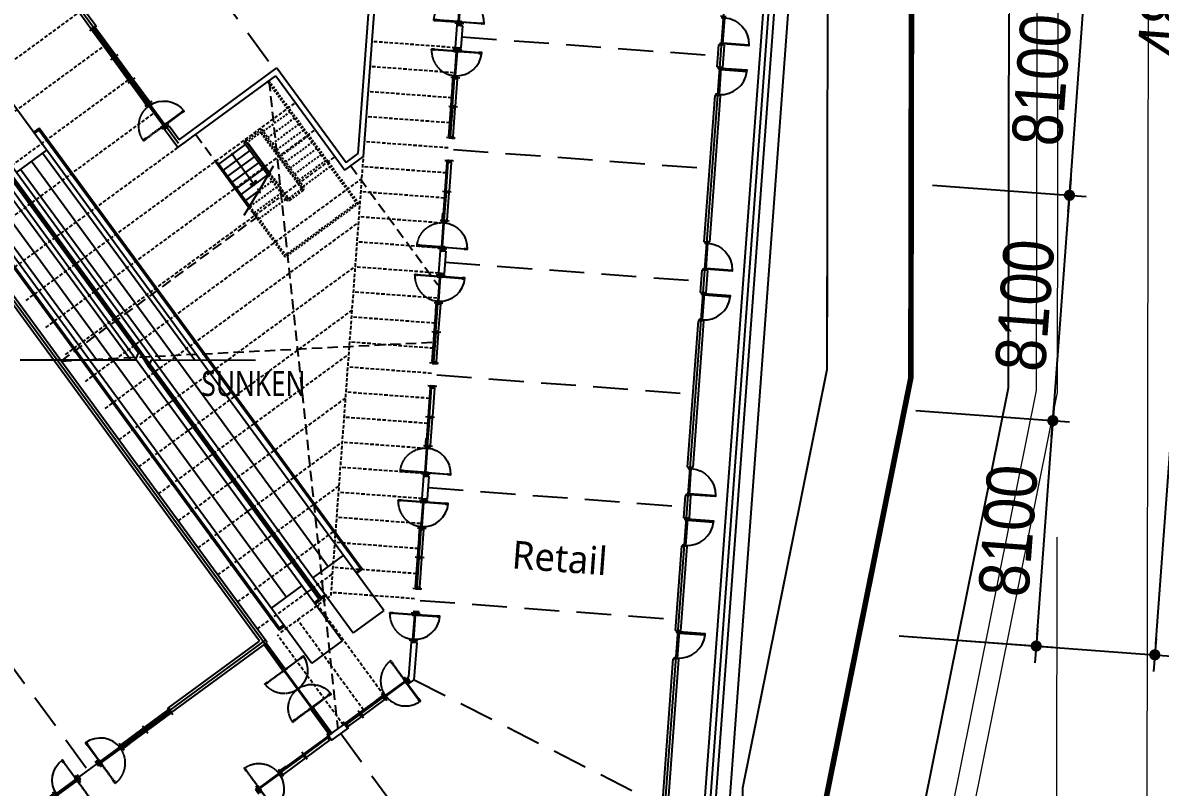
# Model space of a CAD drawing. Header units: millimetres. Extents: x 75184266 to 76346726, y -35077925 to -33679385.
# Drawn here: x 75529745 to 75570546, y -34961226 to -34933831 of the extents above; entities that cross this region are included whole.
import ezdxf
from ezdxf.enums import TextEntityAlignment as Align
from ezdxf.xclip import XClip

# ---------------------------------------------------------------- set-up
doc = ezdxf.new("R2010")
doc.units = ezdxf.units.MM
doc.header["$LTSCALE"] = 50
doc.header["$MEASUREMENT"] = 0
doc.header["$XCLIPFRAME"] = 2
doc.header["$PDMODE"] = 1
doc.header["$PDSIZE"] = -3
for name, pattern in [('PHANTOM2', [1.25, 0.625, -0.125, 0.125, -0.125, 0.125, -0.125]), ('XR-1F-PLAN$0$CEN', [62, 60, -1, 0, -1]), ('XR-1F-PLAN$0$HIDDEN', [0.375, 0.25, -0.125]), ('XR-B1$0$XR-지하3층$0$HID1', [2.3, 1.5, -0.8]), ('XR-B1$0$XR-지하3층$0$PHANTOM2', [1.25, 0.625, -0.125, 0.125, -0.125, 0.125, -0.125]), ('XR-지하3층$0$-HID', [2.5, 1.5, -1]), ('XR-지하3층$0$ANYANG1', [11.5, 6, -1, 1, -1.5, 1, -1]), ('XR-지하3층$0$HID1', [2.3, 1.5, -0.8]), ('XR-지하3층$0$HIDDEN', [0.375, 0.25, -0.125]), ('XR-지하3층$0$L2-2', [2.5, 1, -1.5]), ('XR-지하3층$0$PHANTOM2', [1.25, 0.625, -0.125, 0.125, -0.125, 0.125, -0.125])]:
    doc.linetypes.add(name, pattern=pattern)
doc.layers.get('0').update_dxf_attribs({"linetype": 'CONTINUOUS'})
doc.layers.get('Defpoints').update_dxf_attribs({"color": 51, "linetype": 'CONTINUOUS'})
for name, color, linetype in [('AA-DWXM-DOOR', 4, 'CONTINUOUS'), ('AA-MKXS', 3, 'CONTINUOUS'), ('XR-1F-PLAN$0$A-CEN02', 27, 'XR-1F-PLAN$0$CEN'), ('XR-1F-PLAN$0$A-DOR-FRAME', 7, 'CONTINUOUS'), ('XR-1F-PLAN$0$A-DOR-GL', 142, 'CONTINUOUS'), ('XR-1F-PLAN$0$A-DOR-HID', 9, 'XR-1F-PLAN$0$HIDDEN'), ('XR-1F-PLAN$0$A-DOR-TRACE', 8, 'CONTINUOUS'), ('XR-1F-PLAN$0$A-FRAME', 1, 'CONTINUOUS'), ('XR-1F-PLAN$0$A-HDCP7', 7, 'CONTINUOUS'), ('XR-1F-PLAN$0$A-WIN-ELE8', 8, 'CONTINUOUS'), ('XR-B1$0$XR-지하3층$0$-L-land1', 6, 'CONTINUOUS'), ('XR-지하3층$0$-L-land1', 6, 'CONTINUOUS'), ('XR-지하3층$0$CON', 2, 'CONTINUOUS'), ('XR-지하3층$0$HD', 7, 'CONTINUOUS'), ('XR-지하3층$0$난간', 6, 'CONTINUOUS'), ('XR-지하3층$0$보도라인', 7, 'CONTINUOUS')]:
    doc.layers.add(name, color=color, linetype=linetype)
for name, color, linetype, plot in [('XR-B1$0$XR-지하3층$0$DEFPOINT', 142, 'CONTINUOUS', False), ('XR-지하3층$0$DEFPOINT', 142, 'CONTINUOUS', False), ('건축', 8, 'CONTINUOUS', False)]:
    doc.layers.add(name, color=color, linetype=linetype, plot=plot)
for name, color, linetype, lineweight in [('XR-지하3층$0$$-길가장자리선', 7, 'CONTINUOUS', 0), ('XR-지하3층$0$$-차로분리', 7, 'CONTINUOUS', 0), ('XR-지하3층$0$0_plan', 7, 'CONTINUOUS', 0)]:
    doc.layers.add(name, color=color, linetype=linetype, lineweight=lineweight)
doc.styles.add('XR-지하3층$0$돋움', font='', dxfattribs={"width": 0.9})
doc.styles.add('XR-지하3층$0$맑은고딕', font='')
doc.styles.add('XR-지하3층$0$울릉도m', font='')
doc.styles.get('XR-지하3층$0$돋움').set_extended_font_data('Dotum')
doc.styles.get('XR-지하3층$0$맑은고딕').set_extended_font_data('Malgun Gothic')
doc.styles.get('XR-지하3층$0$울릉도m').set_extended_font_data('Malgun Gothic')
doc.dimstyles.new('XR-지하3층$0$20110829_평면도_면적조정$0$std_style', dxfattribs={"dimscale": 400, "dimtxt": 3, "dimasz": 1, "dimexe": 1.5, "dimexo": 2, "dimgap": 1, "dimtad": 1, "dimtoh": 1, "dimdec": 0, "dimzin": 0, "dimdsep": 46, "dimtxsty": 'XR-지하3층$0$돋움', "dimblk": 'XR-지하3층$0$20110829_평면도_면적조정$0$01420DDOT01', "dimblk1": 'XR-지하3층$0$20110829_평면도_면적조정$0$01420DDOT01', "dimblk2": 'XR-지하3층$0$20110829_평면도_면적조정$0$01420DDOT01', "dimcen": 2.5, "dimdle": 8, "dimclrd": 256, "dimclre": 256, "dimclrt": 256, "dimadec": 0, "dimazin": 0, "dimtfac": 1, "dimtdec": 0, "dimtix": 1, "dimtmove": 2, "dimatfit": 3, "dimldrblk": 'XR-지하3층$0$20110829_평면도_면적조정$0$_ClosedBlank', "dimfxl": 1, "dimtolj": 1, "dimtzin": 0, "dimlwd": -1, "dimlwe": -1, "dimarcsym": 0})

# ---------------------------------------------------------------- blocks, each defined once
blk = doc.blocks.new('XR-지하3층$0$에스컬레이터')
at = {"layer": 'XR-지하3층$0$난간'}
for p, q in [((-6134, 2778), (-6134, 2528)), ((4171, 2778), (-6134, 2778)), ((-6084, 2528), (-6134, 2528)), ((-6084, 2728), (-6084, 2528)), ((4135, 2728), (-6084, 2728)), ((-5334, 1177), (-5334, 2527)), ((3860, 2355), (-5334, 2343)), ((-5334, 1853), (3489, 1849)), ((3140, 1374), (-5334, 1363)), ((-6133, 928), (-6133, 1178)), ((-6083, 1178), (-6133, 1178)), ((2812, 928), (-6133, 928)), ((2812, 928), (-6133, 928)), ((-6133, 927), (-6133, 677)), ((3070, 927), (-6133, 927)), ((-6083, 978), (-6083, 1178)), ((3038, 978), (-6083, 978)), ((-6083, 877), (-6083, 677)), ((2477, 877), (-6083, 877)), ((-6083, 677), (-6133, 677)), ((-5333, -674), (-5334, 676)), ((2499, 503), (-5334, 493)), ((-5334, 3), (2129, -1)), ((-6132, -923), (-6132, -673)), ((-6082, -673), (-6132, -673)), ((-6082, -873), (-6082, -673)), ((1779, -478), (-5333, -487)), ((1452, -923), (-6132, -923)), ((1452, -923), (-6132, -923)), ((1488, -873), (-6082, -873))]:
    blk.add_line(p, q, dxfattribs=at)
at = {"layer": 'XR-지하3층$0$난간', "color": 8}
for p, q in [((13413, 2728), (4135, 2728)), ((13463, 2778), (4171, 2778)), ((12666, 1188), (12666, 2538)), ((13413, 2728), (13413, 2528)), ((13413, 2528), (13463, 2528)), ((13463, 2778), (13463, 2528)), ((15113, 2520), (15112, 1170)), ((3490, 1850), (12666, 1847)), ((13414, 978), (3038, 978)), ((13464, 928), (3070, 928)), ((13464, 928), (3070, 928)), ((13463, 927), (3070, 927)), ((13413, 877), (3103, 877)), ((13413, 877), (13413, 677)), ((13414, 978), (13414, 1178)), ((13414, 1178), (13464, 1178)), ((13463, 927), (13463, 677)), ((13464, 928), (13464, 1178)), ((12665, -679), (12667, 671)), ((13413, 677), (13463, 677)), ((15113, 669), (15112, -681)), ((2130, 0), (12666, -4)), ((13414, -873), (13414, -673)), ((13414, -673), (13464, -673)), ((13464, -923), (13464, -673)), ((13464, -923), (1452, -923)), ((13464, -923), (1452, -923)), ((13414, -873), (1488, -873))]:
    blk.add_line(p, q, dxfattribs=at)
at = {"layer": 'XR-지하3층$0$난간'}
for points in [[(2949, 1115), (5156, 4118)], [(3984, 2523), (-7781, 2529), (-7782, 1179), (2993, 1174)], [(2605, 646), (2450, 927), (3103, 877), (2949, 1115)], [(2625, 673), (-7781, 678), (-7782, -672), (1633, -676)], [(159, -2682), (2605, 646)]]:
    blk.add_lwpolyline(points, dxfattribs=at)
at = {"layer": 'XR-지하3층$0$난간', "color": 8}
for points in [[(15113, 2520), (3985, 2524)], [(2993, 1175), (15112, 1170)], [(15113, 669), (2625, 674)], [(1634, -675), (15112, -681)]]:
    blk.add_lwpolyline(points, dxfattribs=at)
blk = doc.blocks.new('XR-지하3층$0$A$C6B0820DB')
at = {"layer": 'XR-지하3층$0$CON', "ltscale": 100}
blk.add_line((-5210, 1416, 0), (-5210, 1416, 0), dxfattribs=at)
at = {"layer": 'XR-지하3층$0$HD', "linetype": 'XR-지하3층$0$-HID'}
for p, q in [((-5260, -3978), (-5260, 1466, 0)), ((-5260, 1466, 0), (-2000, 1466, 0)), ((-5210, -3978), (-5210, 1416, 0)), ((-5210, 1416, 0), (-2050, 1416, 0)), ((-2050, -762), (-2050, 1416)), ((-2000, -741), (-2000, 1466)), ((-5210, -198, 0), (-4025, -198, 0)), ((-4025, -2728), (-4025, -198, 0)), ((-3955, -198, 0), (-3955, -2658)), ((-3925, -2628), (-3925, -198, 0)), ((-3910, -83), (-3350, -83)), ((-3350, -153), (-3910, -153)), ((-3335, -1309), (-3335, -198)), ((-3305, -198), (-3305, -1296)), ((-3235, -1265), (-3235, -198)), ((-2050, -198), (-3235, -198)), ((-5210, -468, 0), (-4025, -468, 0)), ((-5210, -738, 0), (-4025, -738, 0)), ((-2050, -468), (-3235, -468)), ((-2050, -738), (-3235, -738)), ((-5210, -1008, 0), (-4025, -1008, 0)), ((-2642, -1008), (-3235, -1008)), ((-5210, -1278), (-4025, -1278)), ((-5210, -1548), (-4025, -1548)), ((-5210, -1818), (-4025, -1818)), ((-5210, -2088), (-4025, -2088)), ((-5210, -2358), (-4025, -2358)), ((-4025, -2628), (-5210, -2628)), ((-4025, -2728), (-3305, -2728)), ((-3925, -2628), (-3955, -2628)), ((-3955, -2658), (-3305, -2658)), ((-5210, -3978), (-5260, -3978))]:
    blk.add_line(p, q, dxfattribs=at)
at = {"layer": 'XR-지하3층$0$HD', "ltscale": 10}
for p, q in [((-3955, -198, 0), (-3925, -198, 0)), ((-3925, -198, 0), (-3895, -198, 0)), ((-3335, -198), (-3305, -198)), ((-3955, -468, 0), (-3925, -468, 0)), ((-3955, -738, 0), (-3925, -738, 0)), ((-3335, -468), (-3305, -468)), ((-3335, -738), (-3305, -738)), ((-2050, -2728), (-2050, -762)), ((-2000, -2728), (-2000, -741)), ((-3955, -1008, 0), (-3925, -1008, 0)), ((-3335, -1008), (-3305, -1008)), ((-2050, -1008), (-2642, -1008)), ((-3955, -1278), (-3925, -1278)), ((-3955, -1548), (-3925, -1548)), ((-3335, -1278), (-3305, -1278)), ((-3335, -2628), (-3335, -1309)), ((-3335, -1548), (-3305, -1548)), ((-3305, -1296), (-3305, -2728)), ((-3235, -2728), (-3235, -1265)), ((-2050, -1278), (-3235, -1278)), ((-2050, -1548), (-3235, -1548)), ((-2642, -2628), (-2642, -1278)), ((-3955, -1818), (-3925, -1818)), ((-3335, -1818), (-3305, -1818)), ((-2050, -1818), (-3235, -1818)), ((-3955, -2088), (-3925, -2088)), ((-3955, -2358), (-3925, -2358)), ((-3335, -2088), (-3305, -2088)), ((-3335, -2358), (-3305, -2358)), ((-2050, -2088), (-3235, -2088)), ((-2050, -2358), (-3235, -2358)), ((-3925, -2628), (-3895, -2628)), ((-3335, -2628), (-3305, -2628)), ((-3305, -2728), (-3235, -2728)), ((-2050, -2628), (-3235, -2628)), ((-2000, -2728), (-2050, -2728))]:
    blk.add_line(p, q, dxfattribs=at)
at = {"layer": 'XR-지하3층$0$HD', "ltscale": 10, "elevation": 0}
blk.add_lwpolyline([(-1700, -617), (-2593, -988), (-2638, -937), (-2647, -1078), (-2692, -1027), (-3584, -1419)], dxfattribs=at)
blk.add_lwpolyline([(-2522, -1346), (-2642, -1278), (-2762, -1346), (-2745, -1376), (-2642, -1317), (-2539, -1376)], close=True, dxfattribs=at)
at = {"layer": 'XR-지하3층$0$HD', "ltscale": 10}
blk.add_circle((-2642, -2628), 30, dxfattribs=at)
blk.add_circle((-2642, -2628), 30, dxfattribs=at)
at = {"layer": 'XR-지하3층$0$HD', "linetype": 'XR-지하3층$0$-HID'}
for centre, radius, start, end in [((-3910, -198), 115, 90, 180), ((-3910, -198), 45, 90, 180), ((-3350, -198), 115, 0, 90), ((-3350, -198), 45, 0, 90)]:
    blk.add_arc(centre, radius, start, end, dxfattribs=at)
blk = doc.blocks.new('XR-1F-PLAN$0$A$C10B20476')
at = {"layer": 'Defpoints'}
for p, q in [((134, 35), (110, 35)), ((110, 35), (110, 0)), ((134, 35), (134, 0))]:
    blk.add_line(p, q, dxfattribs=at)
at = {"layer": 'XR-1F-PLAN$0$A-CEN02', "linetype": 'Continuous'}
blk.add_line((318, 80), (0, 80), dxfattribs=at)
at = {"layer": 'XR-1F-PLAN$0$A-FRAME'}
for p, q in [((144, 80), (110, 80)), ((110, 56), (144, 56)), ((110, 43), (144, 43)), ((144, 20), (134, 20))]:
    blk.add_line(p, q, dxfattribs=at)
for points in [[(88, 20), (88, 80)], [(110, 35), (110, 80)], [(122, 48), (144, 48), (144, 20), (238, 20), (238, 80), (144, 80), (144, 51), (122, 51), (122, 48)]]:
    blk.add_lwpolyline(points, dxfattribs=at)
blk = doc.blocks.new('XR-1F-PLAN$0$A$C491451C1')
at = {"layer": 'Defpoints'}
for p, q in [((15, 208), (-20, 208)), ((15, 184), (-20, 184)), ((15, 184), (15, 208)), ((45, 208), (45, 184)), ((45, 208), (80, 208)), ((45, 184), (80, 184))]:
    blk.add_line(p, q, dxfattribs=at)
at = {"layer": 'XR-1F-PLAN$0$A-CEN02', "linetype": 'Continuous'}
blk.add_line((30, 0), (30, 318), dxfattribs=at)
at = {"layer": 'XR-1F-PLAN$0$A-FRAME'}
for p, q in [((0, 174), (0, 184)), ((24, 208), (24, 174)), ((37, 208), (37, 174)), ((60, 174), (60, 184))]:
    blk.add_line(p, q, dxfattribs=at)
for points in [[(0, 230), (60, 230)], [(29, 196), (29, 174), (0, 174), (0, 80), (60, 80), (60, 174), (32, 174), (32, 196), (29, 196)], [(15, 208), (45, 208)]]:
    blk.add_lwpolyline(points, dxfattribs=at)
blk = doc.blocks.new('XR-1F-PLAN$0$A$C7F517DA1')
at = {"layer": 'XR-1F-PLAN$0$A-DOR-FRAME', "ltscale": 0.5, "elevation": 0}
for points in [[(50, 1675), (60, 1675), (60, 1690), (75, 1690), (75, 1675), (85, 1675), (85, 1775), (50, 1775)], [(50, 925), (10, 925), (10, 825), (50, 825)], [(990, 925), (950, 925), (950, 825), (990, 825)]]:
    blk.add_lwpolyline(points, close=True, dxfattribs=at)
blk.add_lwpolyline([(50, 875), (50, 975), (60, 975), (60, 960), (75, 960), (75, 975), (85, 975), (85, 875), (50, 875)], dxfattribs=at)
at = {"layer": 'XR-1F-PLAN$0$A-DOR-GL', "elevation": 0}
blk.add_lwpolyline([(62, 962), (72, 962), (72, 1687), (62, 1687)], close=True, dxfattribs=at)
at = {"layer": 'XR-1F-PLAN$0$A-DOR-HID', "ltscale": 2, "elevation": 0}
blk.add_lwpolyline([(50, 875), (50, 775), (60, 775), (60, 790), (75, 790), (75, 775), (85, 775), (85, 875), (50, 875)], dxfattribs=at)
for points in [[(62, 788), (72, 788), (72, 63), (62, 63)], [(50, 75), (60, 75), (60, 60), (75, 60), (75, 75), (85, 75), (85, -25), (50, -25)]]:
    blk.add_lwpolyline(points, close=True, dxfattribs=at)
at = {"layer": 'XR-1F-PLAN$0$A-DOR-HID', "ltscale": 2}
blk.add_arc((50, 875, 0), 900, 270, 0, dxfattribs=at)
at = {"layer": 'XR-1F-PLAN$0$A-DOR-TRACE'}
blk.add_arc((50, 875, 0), 900, 0, 90, dxfattribs=at)
at = {"layer": 'XR-1F-PLAN$0$A-WIN-ELE8'}
for p, q in [((85, 890, 0), (950, 890, 0)), ((85, 860, 0), (950, 860, 0))]:
    blk.add_line(p, q, dxfattribs=at)
blk = doc.blocks.new('SW-4.05')
at = {"layer": 'AA-MKXS', "ltscale": 0.5}
for p, q in [((0, -200), (0, 0)), ((3250, -200, 0), (3250, 0, 0))]:
    blk.add_line(p, q, dxfattribs=at)
at = {"layer": 'XR-1F-PLAN$0$A-DOR-GL', "elevation": 0}
for points in [[(1095, -154), (1095, -178), (2105, -178), (2105, -154)], [(3195, -154), (3195, -178), (2135, -178), (2135, -154)]]:
    blk.add_lwpolyline(points, close=True, dxfattribs=at)
at = {"layer": 'XR-1F-PLAN$0$A-FRAME'}
for p, q in [((10, -200), (10, -178)), ((70, -200), (70, -178)), ((2090, -200), (2090, -178)), ((2150, -200), (2150, -178)), ((3180, -200, 0), (3180, -178, 0)), ((3240, -200, 0), (3240, -178, 0))]:
    blk.add_line(p, q, dxfattribs=at)
at = {"layer": 'XR-1F-PLAN$0$A-HDCP7', "elevation": 0}
blk.add_lwpolyline([(1350, -200), (1050, -200), (1050, -215), (1350, -215)], close=True, dxfattribs=at)
at = {"layer": 'XR-1F-PLAN$0$A-WIN-ELE8'}
for p, q in [((2090, -50, 0), (1110, -50, 0)), ((3180, -200, 0), (1110, -200, 0)), ((3180, -50, 0), (2150, -50, 0))]:
    blk.add_line(p, q, dxfattribs=at)
at = {"layer": 'XR-1F-PLAN$0$A-DOR-FRAME', "ltscale": 600, "extrusion": (0, 0, -1), "xscale": -1, "zscale": -1, "rotation": 2.5358915e-09}
blk.add_blockref('XR-1F-PLAN$0$A$C7F517DA1', (-60, -1025, 0), dxfattribs=at)
at = {"layer": 'XR-1F-PLAN$0$A-FRAME', "extrusion": (0, 0, -1), "zscale": -1, "rotation": 90.00000000253594}
blk.add_blockref('XR-1F-PLAN$0$A$C10B20476', (10, -288, 0), dxfattribs=at)
at = {"layer": 'XR-1F-PLAN$0$A-FRAME', "ltscale": 0.5, "extrusion": (0, 0, -1), "xscale": -1, "zscale": -1, "rotation": 180}
for p in [(-1110, 30, 0), (-2150, 30, 0)]:
    blk.add_blockref('XR-1F-PLAN$0$A$C491451C1', p, dxfattribs=at)
at = {"layer": 'XR-1F-PLAN$0$A-FRAME', "xscale": -1, "rotation": 269.999999997464}
blk.add_blockref('XR-1F-PLAN$0$A$C10B20476', (3160, -288, 0), dxfattribs=at)
blk = doc.blocks.new('SW-3.9')
at = {"layer": 'AA-MKXS', "ltscale": 0.5}
for p, q in [((0, 200), (0, 0)), ((2800, 200, 0), (2800, 0, 0))]:
    blk.add_line(p, q, dxfattribs=at)
at = {"layer": 'XR-1F-PLAN$0$A-DOR-GL', "elevation": 0}
for points in [[(1095, 154), (1095, 178), (2105, 178), (2105, 154)], [(2745, 154), (2745, 178), (2135, 178), (2135, 154)]]:
    blk.add_lwpolyline(points, close=True, dxfattribs=at)
at = {"layer": 'XR-1F-PLAN$0$A-FRAME'}
for p, q in [((10, 200), (10, 178)), ((70, 200), (70, 178)), ((2090, 200), (2090, 178)), ((2150, 200), (2150, 178)), ((2730, 200, 0), (2730, 178, 0)), ((2790, 200, 0), (2790, 178, 0))]:
    blk.add_line(p, q, dxfattribs=at)
at = {"layer": 'XR-1F-PLAN$0$A-HDCP7', "elevation": 0}
blk.add_lwpolyline([(1350, 200), (1050, 200), (1050, 215), (1350, 215)], close=True, dxfattribs=at)
at = {"layer": 'XR-1F-PLAN$0$A-WIN-ELE8'}
for p, q in [((2730, 200, 0), (1110, 200, 0)), ((2090, 50, 0), (1110, 50, 0)), ((2730, 50, 0), (2150, 50, 0))]:
    blk.add_line(p, q, dxfattribs=at)
at = {"layer": 'XR-1F-PLAN$0$A-DOR-FRAME', "ltscale": 600, "extrusion": (0, 0, -1), "zscale": -1, "rotation": 179.9999999825117}
blk.add_blockref('XR-1F-PLAN$0$A$C7F517DA1', (-60, 1025, 0), dxfattribs=at)
at = {"layer": 'XR-1F-PLAN$0$A-FRAME'}
for p, rotation in [((-10, 288, 0), 270.0000000174883), ((2710, 288, 0), 270.0000000174886)]:
    blk.add_blockref('XR-1F-PLAN$0$A$C10B20476', p, dxfattribs=dict(at, rotation=rotation))
at = {"layer": 'XR-1F-PLAN$0$A-FRAME', "ltscale": 0.5, "extrusion": (0, 0, -1), "zscale": -1}
for p in [(-1110, -30, 0), (-2150, -30, 0)]:
    blk.add_blockref('XR-1F-PLAN$0$A$C491451C1', p, dxfattribs=at)
blk = doc.blocks.new('A$C23DD746A')
at = {"layer": 'AA-MKXS', "ltscale": 0.5}
for p, q in [((10, 950, 0), (10, 750, 0)), ((20, 950), (20, 928)), ((1084, 950), (1084, 928)), ((1130, 950, 0), (1130, 750, 0))]:
    blk.add_line(p, q, dxfattribs=at)
at = {"layer": 'XR-1F-PLAN$0$A-FRAME'}
for p, q in [((80, 950), (80, 928)), ((1024, 950), (1024, 928))]:
    blk.add_line(p, q, dxfattribs=at)
at = {"layer": 'XR-1F-PLAN$0$A-DOR-FRAME', "ltscale": 600, "extrusion": (0, 0, -1), "zscale": -1, "rotation": 180}
blk.add_blockref('XR-1F-PLAN$0$A$C7F517DA1', (-70, 1775, 0), dxfattribs=at)
at = {"layer": 'XR-1F-PLAN$0$A-FRAME', "extrusion": (0, 0, -1), "xscale": -1, "zscale": -1, "rotation": 90}
blk.add_blockref('XR-1F-PLAN$0$A$C10B20476', (0, 1038, 0), dxfattribs=at)
at = {"layer": 'XR-1F-PLAN$0$A-FRAME', "extrusion": (0, 0, -1), "zscale": -1, "rotation": 270}
blk.add_blockref('XR-1F-PLAN$0$A$C10B20476', (-1140, 1038, 0), dxfattribs=at)
blk = doc.blocks.new('d-1000')
at = {"layer": 'AA-DWXM-DOOR', "color": 8}
for p, q in [((40, 100), (980, 100)), ((55, 60), (965, 60))]:
    blk.add_line(p, q, dxfattribs=at)
at = {"layer": 'AA-DWXM-DOOR'}
blk.add_lwpolyline([(40, 100), (80, 100), (80, 1040), (40, 1040), (40, 100)], dxfattribs=at)
for points in [[(40, 100), (10, 100), (10, 0), (55, 0), (55, 60), (40, 60)], [(980, 100), (1010, 100), (1010, 0), (965, 0), (965, 60), (980, 60)]]:
    blk.add_lwpolyline(points, close=True, dxfattribs=at)
at = {"layer": 'AA-DWXM-DOOR', "color": 9}
blk.add_arc((32, 93), 948, 0.4142, 87.0949, dxfattribs=at)
at = {"layer": 'AA-MKXS', "ltscale": 0.5}
for p, q in [((0, 150), (0, -50)), ((1020, 150), (1020, -50))]:
    blk.add_line(p, q, dxfattribs=at)
blk = doc.blocks.new('SW-10.5')
at = {"layer": 'AA-MKXS', "ltscale": 0.5}
for p, q in [((-200, 4850), (0, 4850)), ((-200, 4840, 0), (-178, 4840, 0)), ((-200, 400), (0, 400)), ((-200, 400), (-200, -400)), ((0, 400), (0, -400)), ((-200, -400), (0, -400)), ((-200, -4840, 0), (-178, -4840, 0)), ((-200, -4850), (0, -4850))]:
    blk.add_line(p, q, dxfattribs=at)
at = {"layer": 'XR-1F-PLAN$0$A-DOR-GL'}
for points in [[(-154, 3755), (-178, 3755), (-178, 2745), (-154, 2745)], [(-154, 1705), (-178, 1705), (-178, 2715), (-154, 2715)], [(-154, 455), (-178, 455), (-178, 1675), (-154, 1675)], [(-154, -455), (-178, -455), (-178, -1675), (-154, -1675)], [(-154, -1705), (-178, -1705), (-178, -2715), (-154, -2715)], [(-154, -3755), (-178, -3755), (-178, -2745), (-154, -2745)]]:
    blk.add_lwpolyline(points, close=True, dxfattribs=at)
at = {"layer": 'XR-1F-PLAN$0$A-FRAME'}
for p, q in [((-200, 4780, 0), (-178, 4780, 0)), ((-200, 2760, 0), (-178, 2760, 0)), ((-200, 2700, 0), (-178, 2700, 0)), ((-200, 1720, 0), (-178, 1720, 0)), ((-200, 1660, 0), (-178, 1660, 0)), ((-200, 470, 0), (-178, 470, 0)), ((-200, 410, 0), (-178, 410, 0)), ((-200, -410, 0), (-178, -410, 0)), ((-200, -470, 0), (-178, -470, 0)), ((-200, -1660, 0), (-178, -1660, 0)), ((-200, -1720, 0), (-178, -1720, 0)), ((-200, -2700, 0), (-178, -2700, 0)), ((-200, -2760, 0), (-178, -2760, 0)), ((-200, -4780, 0), (-178, -4780, 0))]:
    blk.add_line(p, q, dxfattribs=at)
at = {"layer": 'XR-1F-PLAN$0$A-HDCP7'}
for points in [[(-200, 3500), (-200, 3800), (-215, 3800), (-215, 3500)], [(-200, -3500), (-200, -3800), (-215, -3800), (-215, -3500)]]:
    blk.add_lwpolyline(points, close=True, dxfattribs=at)
at = {"layer": 'XR-1F-PLAN$0$A-WIN-ELE8'}
for p, q in [((-200, 1725, 0), (-200, 3740)), ((-50, 2760), (-50, 3740)), ((-50, 1725, 0), (-50, 2700)), ((-200, 470, 0), (-200, 1660)), ((-50, 1660), (-50, 470)), ((-200, -1660), (-200, -470)), ((-50, -1660), (-50, -470)), ((-200, -1725, 0), (-200, -3740)), ((-50, -1725, 0), (-50, -2700)), ((-50, -2760), (-50, -3740))]:
    blk.add_line(p, q, dxfattribs=at)
at = {"layer": 'XR-1F-PLAN$0$A-DOR-FRAME', "ltscale": 600, "extrusion": (0, 0, -1), "xscale": -1, "zscale": -1, "rotation": 90}
blk.add_blockref('XR-1F-PLAN$0$A$C7F517DA1', (1025, 4790, 0), dxfattribs=at)
at = {"layer": 'XR-1F-PLAN$0$A-DOR-FRAME', "ltscale": 600, "extrusion": (0, 0, -1), "zscale": -1, "rotation": 90}
blk.add_blockref('XR-1F-PLAN$0$A$C7F517DA1', (1025, -4790, 0), dxfattribs=at)
at = {"layer": 'XR-1F-PLAN$0$A-FRAME', "extrusion": (0, 0, -1), "zscale": -1, "rotation": 180}
blk.add_blockref('XR-1F-PLAN$0$A$C10B20476', (288, 4860), dxfattribs=at)
at = {"layer": 'XR-1F-PLAN$0$A-FRAME', "ltscale": 0.5, "extrusion": (0, 0, -1), "xscale": -1, "zscale": -1, "rotation": 270}
for p in [(-30, 3740), (-30, 2700), (-30, 1660)]:
    blk.add_blockref('XR-1F-PLAN$0$A$C491451C1', p, dxfattribs=at)
at = {"layer": 'XR-1F-PLAN$0$A-FRAME', "xscale": -1, "rotation": 180}
blk.add_blockref('XR-1F-PLAN$0$A$C10B20476', (-288, 490), dxfattribs=at)
at = {"layer": 'XR-1F-PLAN$0$A-FRAME'}
blk.add_blockref('XR-1F-PLAN$0$A$C10B20476', (-288, -490), dxfattribs=at)
at = {"layer": 'XR-1F-PLAN$0$A-FRAME', "ltscale": 0.5, "extrusion": (0, 0, -1), "zscale": -1, "rotation": 270}
for p in [(-30, -1660), (-30, -2700), (-30, -3740)]:
    blk.add_blockref('XR-1F-PLAN$0$A$C491451C1', p, dxfattribs=at)
at = {"layer": 'XR-1F-PLAN$0$A-FRAME', "extrusion": (0, 0, -1), "xscale": -1, "zscale": -1, "rotation": 359.9999999999999}
blk.add_blockref('XR-1F-PLAN$0$A$C10B20476', (288, -4860), dxfattribs=at)
blk = doc.blocks.new('XR-1F-PLAN$0$양개문')
at = {"layer": 'XR-1F-PLAN$0$A-DOR-FRAME', "ltscale": 0.5}
for points in [[(50, 800), (60, 800), (60, 815), (75, 815), (75, 800), (85, 800), (85, 900), (50, 900)], [(1750, 800), (1740, 800), (1740, 815), (1725, 815), (1725, 800), (1715, 800), (1715, 900), (1750, 900)], [(50, 100), (0, 100), (0, 0), (50, 0)], [(50, 150), (60, 150), (60, 135), (75, 135), (75, 150), (85, 150), (85, 50), (50, 50)], [(1750, 150), (1740, 150), (1740, 135), (1725, 135), (1725, 150), (1715, 150), (1715, 50), (1750, 50)], [(1800, 100), (1750, 100), (1750, 0), (1800, 0)]]:
    blk.add_lwpolyline(points, close=True, dxfattribs=at)
at = {"layer": 'XR-1F-PLAN$0$A-DOR-GL'}
for points in [[(62, 137), (72, 137), (72, 812), (62, 812)], [(1737, 137), (1727, 137), (1727, 812), (1737, 812)]]:
    blk.add_lwpolyline(points, close=True, dxfattribs=at)
at = {"layer": 'XR-1F-PLAN$0$A-DOR-HID', "ltscale": 2}
for points in [[(50, -50), (60, -50), (60, -35), (75, -35), (75, -50), (85, -50), (85, 50), (50, 50)], [(1750, -50), (1740, -50), (1740, -35), (1725, -35), (1725, -50), (1715, -50), (1715, 50), (1750, 50)], [(62, -37), (72, -37), (72, -712), (62, -712)], [(1737, -37), (1727, -37), (1727, -712), (1737, -712)], [(50, -700), (60, -700), (60, -715), (75, -715), (75, -700), (85, -700), (85, -800), (50, -800)], [(1750, -700), (1740, -700), (1740, -715), (1725, -715), (1725, -700), (1715, -700), (1715, -800), (1750, -800)]]:
    blk.add_lwpolyline(points, close=True, dxfattribs=at)
for centre, start, end in [((50, 50), 270, 0), ((1750, 50), 180, 270)]:
    blk.add_arc(centre, 850, start, end, dxfattribs=at)
at = {"layer": 'XR-1F-PLAN$0$A-DOR-TRACE'}
for centre, start, end in [((50, 50), 360, 90), ((1750, 50), 90, 180)]:
    blk.add_arc(centre, 850, start, end, dxfattribs=at)
at = {"layer": 'XR-1F-PLAN$0$A-WIN-ELE8'}
for p, q in [((1715, 65), (85, 65)), ((1715, 35), (85, 35))]:
    blk.add_line(p, q, dxfattribs=at)
blk = doc.blocks.new('XR-지하3층$0$20110829_평면도_면적조정$0$01420DDOT01')
blk.add_line((-1.5, 0), (1.5, 0))
at = {"const_width": 0.5}
blk.add_lwpolyline([(-0.25, 0, 1), (0.25, 0, 1)], format="xyb", close=True, dxfattribs=at)
blk = doc.blocks.new('*D202')
at = {"layer": 'Defpoints', "color": 0, "transparency": 16777216}
for p in [(75609430, -34956528, 0), (75615339, -34964587), (75504911, -35033156, 0)]:
    blk.add_point(p, dxfattribs=at)
at = {"layer": '건축'}
for p, q in [((75609903, -34957173), (75615694, -34965071)), ((75511142, -35040979), (75615016, -34964824)), ((75505384, -35033801), (75511174, -35041699))]:
    blk.add_line(p, q, dxfattribs=at)
at = {"layer": '건축', "xscale": 400, "yscale": 400, "zscale": 400}
for p, rotation in [((75615339, -34964587), 36.24693456144445), ((75510820, -35041215), 216.2469345614445)]:
    blk.add_blockref('XR-지하3층$0$20110829_평면도_면적조정$0$01420DDOT01', p, dxfattribs=dict(at, rotation=rotation))
at = {"layer": '건축', "insert": (75562310, -35001852), "char_height": 1800, "attachment_point": 5, "rotation": 36.2469, "style": 'XR-지하3층$0$돋움'}
blk.add_mtext('\\A1;129600', dxfattribs=at)
blk = doc.blocks.new('XR-지하3층$0$20110829_평면도_면적조정$0$_ClosedBlank')
at = {"color": 0, "linetype": 'ByBlock', "lineweight": -2}
for p, q in [((-1, 0.17), (0, 0)), ((-1, 0.17), (-1, -0.17)), ((0, 0), (-1, -0.17))]:
    blk.add_line(p, q, dxfattribs=at)
blk = doc.blocks.new('*D267')
at = {"layer": 'Defpoints', "color": 0, "transparency": 16777216}
for p in [(75560983, -34947667, 0), (75566694, -34948089), (75560386, -34955745, 0)]:
    blk.add_point(p, dxfattribs=at)
at = {"layer": '건축'}
for p, q in [((75561781, -34947726), (75567293, -34948133)), ((75566127, -34955768), (75566665, -34948488)), ((75561184, -34955804), (75566695, -34956211))]:
    blk.add_line(p, q, dxfattribs=at)
at = {"layer": '건축', "xscale": 400, "yscale": 400, "zscale": 400}
for p, rotation in [((75566694, -34948089), 85.77114914151039), ((75566097, -34956167), 265.7711491415104)]:
    blk.add_blockref('XR-지하3층$0$20110829_평면도_면적조정$0$01420DDOT01', p, dxfattribs=dict(at, rotation=rotation))
at = {"layer": '건축', "insert": (75565098, -34952032), "char_height": 1800, "attachment_point": 5, "rotation": 85.7711, "style": 'XR-지하3층$0$돋움'}
blk.add_mtext('\\A1;8100', dxfattribs=at)
blk = doc.blocks.new('*D268')
at = {"layer": 'Defpoints', "color": 0, "transparency": 16777216}
for p in [(75563970, -34907278, 0), (75573936, -34908014), (75560386, -34955745, 0)]:
    blk.add_point(p, dxfattribs=at)
at = {"layer": '건축'}
for p, q in [((75564767, -34907337), (75574534, -34908059)), ((75570382, -34956083), (75573906, -34908413)), ((75561184, -34955804), (75570950, -34956527))]:
    blk.add_line(p, q, dxfattribs=at)
at = {"layer": '건축', "xscale": 400, "yscale": 400, "zscale": 400}
for p, rotation in [((75573936, -34908014), 85.77114914151039), ((75570352, -34956482), 265.7711491415104)]:
    blk.add_blockref('XR-지하3층$0$20110829_평면도_면적조정$0$01420DDOT01', p, dxfattribs=dict(at, rotation=rotation))
at = {"layer": '건축', "insert": (75570846, -34932152), "char_height": 1800, "attachment_point": 5, "rotation": 85.7711, "style": 'XR-지하3층$0$돋움'}
blk.add_mtext('\\A1;48600', dxfattribs=at)
blk = doc.blocks.new('*D269')
at = {"layer": 'Defpoints', "color": 0, "transparency": 16777216}
for p in [(75561580, -34939592, 0), (75567291, -34940014), (75560983, -34947669, 0)]:
    blk.add_point(p, dxfattribs=at)
at = {"layer": '건축'}
for p, q in [((75562378, -34939651), (75567890, -34940058)), ((75566724, -34947693), (75567262, -34940413)), ((75561781, -34947728), (75567293, -34948136))]:
    blk.add_line(p, q, dxfattribs=at)
at = {"layer": '건축', "xscale": 400, "yscale": 400, "zscale": 400}
for p, rotation in [((75567291, -34940014), 85.77114914151039), ((75566694, -34948092), 265.7711491415104)]:
    blk.add_blockref('XR-지하3층$0$20110829_평면도_면적조정$0$01420DDOT01', p, dxfattribs=dict(at, rotation=rotation))
at = {"layer": '건축', "insert": (75565695, -34943957), "char_height": 1800, "attachment_point": 5, "rotation": 85.7711, "style": 'XR-지하3층$0$돋움'}
blk.add_mtext('\\A1;8100', dxfattribs=at)
blk = doc.blocks.new('*D270')
at = {"layer": 'Defpoints', "color": 0, "transparency": 16777216}
for p in [(75562178, -34931514, 0), (75567889, -34931936), (75561580, -34939592, 0)]:
    blk.add_point(p, dxfattribs=at)
at = {"layer": '건축'}
for p, q in [((75562975, -34931573), (75568487, -34931980)), ((75567321, -34939615), (75567859, -34932335)), ((75562378, -34939651), (75567890, -34940058))]:
    blk.add_line(p, q, dxfattribs=at)
at = {"layer": '건축', "xscale": 400, "yscale": 400, "zscale": 400}
for p, rotation in [((75567889, -34931936), 85.77114914151039), ((75567291, -34940014), 265.7711491415104)]:
    blk.add_blockref('XR-지하3층$0$20110829_평면도_면적조정$0$01420DDOT01', p, dxfattribs=dict(at, rotation=rotation))
at = {"layer": '건축', "insert": (75566292, -34935879), "char_height": 1800, "attachment_point": 5, "rotation": 85.7711, "style": 'XR-지하3층$0$돋움'}
blk.add_mtext('\\A1;8100', dxfattribs=at)
blk = doc.blocks.new('11111111')
at = {"layer": 'XR-B1$0$XR-지하3층$0$-L-land1', "color": 1, "linetype": 'XR-B1$0$XR-지하3층$0$PHANTOM2', "ltscale": 200, "true_color": 0xfb0404}
blk.add_lwpolyline([(77063562, -34333155), (77066587, -34318155), (77066649, -34281009), (77069707, -34246009), (77069739, -34226894), (76980173, -34220244), (76854435, -34210909, -0.115118), (76806437, -34235824), (76800088, -34243550), (76796571, -34369510), (76803542, -34376679), (76934489, -34376677), (76959481, -34372677), (76989487, -34372677), (77004494, -34373677), (77052897, -34373675), (77063512, -34363078)], format="xyb", close=True, dxfattribs=at)
at = {"layer": 'XR-B1$0$XR-지하3층$0$DEFPOINT', "linetype": 'XR-B1$0$XR-지하3층$0$HID1', "ltscale": 50}
blk.add_lwpolyline([(77060562, -34332853), (77063587, -34317853), (77063649, -34280876), (77066707, -34245876), (77066734, -34229679), (76979951, -34223236), (76855438, -34213992, -0.110486), (76808135, -34238483), (76803058, -34244661), (76799605, -34368327), (76804810, -34373679), (76934251, -34373677), (76959243, -34369677), (76989587, -34369677), (77004594, -34370677), (77051655, -34370675), (77060514, -34361831)], format="xyb", close=True, dxfattribs=at)
blk = doc.blocks.new('XR-지하3층$0$A$C723B38EE')
at = {"layer": 'XR-지하3층$0$$-길가장자리선', "color": 8}
blk.add_lwpolyline([(447.563, 435.577, -0.30604), (454.281, 425.594), (454.095, 313.112), (451.037, 278.112), (450.975, 240.671), (447.951, 225.671), (447.898, 193.652, -0.063862), (447.381, 189.678)], format="xyb", dxfattribs=at)
at = {"layer": 'XR-지하3층$0$$-차로분리', "color": 8, "linetype": 'XR-지하3층$0$L2-2', "ltscale": 80, "flags": 128}
for points in [[(454.146, 192.679), (454.287, 277.967), (457.345, 312.968), (457.535, 428.247), (457.577, 453.512), (457.815, 597.674)], [(450.967, 235.488), (450.896, 192.678)]]:
    blk.add_lwpolyline(points, dxfattribs=at)
at = {"layer": 'XR-지하3층$0$-L-land1', "color": 1, "linetype": 'XR-지하3층$0$PHANTOM2', "ltscale": 200, "true_color": 0xfb0404}
blk.add_lwpolyline([(442.7, 226.202), (445.725, 241.203), (445.787, 278.348), (448.845, 313.348), (448.877, 332.464), (359.311, 339.113), (233.573, 348.448, -0.115118), (185.575, 323.534), (179.226, 315.808), (175.709, 189.847), (182.68, 182.678), (313.627, 182.68), (338.619, 186.68), (368.625, 186.68), (383.632, 185.681), (432.034, 185.682), (442.65, 196.28)], format="xyb", close=True, dxfattribs=at)
at = {"layer": 'XR-지하3층$0$0_plan', "color": 8}
blk.add_lwpolyline([(416.21, 382.767), (416.283, 426.909, -0.435593), (427.023, 436.865), (444.271, 435.585, -0.393153), (453.531, 425.596), (453.345, 313.145), (450.287, 278.145), (450.226, 240.747), (447.201, 225.747), (447.148, 193.653, -0.413722), (432.148, 178.678), (383.402, 178.677), (368.395, 178.676), (338.577, 178.675), (313.573, 175.675), (185.599, 175.671)], format="xyb", dxfattribs=at)
at = {"layer": 'XR-지하3층$0$DEFPOINT', "linetype": 'XR-지하3층$0$HID1', "ltscale": 50}
blk.add_lwpolyline([(439.7, 226.504), (442.725, 241.504), (442.787, 278.481), (445.845, 313.481), (445.872, 329.678), (359.089, 336.121), (234.575, 345.365, -0.110486), (187.273, 320.874), (182.196, 314.697), (178.743, 191.031), (183.947, 185.678), (313.388, 185.68), (338.38, 189.68), (368.725, 189.68), (383.732, 188.681), (430.793, 188.682), (439.652, 197.526)], format="xyb", close=True, dxfattribs=at)
at = {"layer": 'XR-지하3층$0$보도라인', "color": 8}
blk.add_lwpolyline([(446.148, 193.655), (446.201, 225.847), (449.226, 240.847), (449.287, 278.19), (452.345, 313.19), (452.53, 425.019)], dxfattribs=at)

msp = doc.modelspace()

# ---------------------------------------------------------------- linework, layer by layer
at = {"layer": '건축', "ltscale": 1000}
for p, q in [((75560974.2, -34882485.8), (75554668.8, -34967501.3)), ((75557927.3, -34916806.7), (75554196.9, -34967103.2))]:
    msp.add_line(p, q, dxfattribs=at)
at = {"layer": '건축', "ltscale": 0.5}
for p, q in [((75560052.1, -34882750.3), (75553802, -34967020.8)), ((75560257, -34882691.5), (75553994.6, -34967127.6)), ((75557490, -34898367.1), (75552443.8, -34966404.6)), ((75535331.2, -34938162.1), (75528706.1, -34929125.5)), ((75538433.4, -34956092.9), (75522114.5, -34933834.2)), ((75538234.5, -34955990.7), (75522152.1, -34934054.6)), ((75545267.8, -34934719.2), (75545326.9, -34933921.4)), ((75545467.2, -34934734), (75545526.4, -34933936.2)), ((75538514.1, -34956033.8), (75522668.1, -34934420.2)), ((75554701.2, -34934616.9), (75554642, -34935414.7)), ((75554900.6, -34934631.7), (75554841.5, -34935429.5)), ((75535352.7, -34938022.3), (75538860.9, -34935450.3)), ((75538860.9, -34935450.3), (75541341.3, -34938833.5)), ((75535309.7, -34938301.8), (75538817.8, -34935729.8)), ((75538817.8, -34935729.8), (75541298.2, -34939113)), ((75554566.6, -34936431.9), (75554177.5, -34941677.5)), ((75554766, -34936446.7), (75554377, -34941692.3)), ((75535309.7, -34938301.8), (75534833.7, -34937652.7)), ((75535352.7, -34938022.3), (75534995, -34937534.4)), ((75544668.7, -34942797.1), (75544727.8, -34941999.2)), ((75544868.1, -34942811.8), (75544927.3, -34942014)), ((75554102.1, -34942694.7), (75554042.9, -34943492.5)), ((75554301.5, -34942709.5), (75554242.3, -34943507.3)), ((75553967.4, -34944509.8), (75553578.4, -34949755.3)), ((75554166.9, -34944524.5), (75553777.8, -34949770.1)), ((75544069.5, -34950874.9), (75544128.7, -34950077.1)), ((75544269, -34950889.7), (75544328.2, -34950091.9)), ((75553502.9, -34950772.6), (75553443.8, -34951570.4)), ((75553702.4, -34950787.3), (75553643.2, -34951585.2)), ((75553368.3, -34952587.6), (75553144.2, -34955609.3)), ((75553567.8, -34952602.4), (75553343.7, -34955624.1)), ((75524906.2, -34965886.4), (75538455, -34955953.1)), ((75534968.3, -34958385.4), (75538234.5, -34955990.7)), ((75535086.6, -34958546.7), (75538514.1, -34956033.8)), ((75543595.3, -34957268.3), (75543687.1, -34956030.7)), ((75543788, -34957375.1), (75543886.6, -34956045.5)), ((75553068.8, -34956626.5), (75552357.2, -34966220.1)), ((75553268.2, -34956641.3), (75552549.9, -34966326.8)), ((75543540.5, -34957308.5), (75543595.3, -34957268.3)), ((75543658.8, -34957469.8), (75543788, -34957375.1)), ((75540717.8, -34959377.9), (75541282.4, -34958964)), ((75540836.1, -34959539.2), (75541400.6, -34959125.3))]:
    msp.add_line(p, q, dxfattribs=at)
at = {"layer": '건축', "ltscale": 100}
for p, q in [((75541777.6, -34938513.6), (75542872.1, -34923755)), ((75541970.2, -34938620.4), (75543077, -34923696.3)), ((75541341.3, -34938833.5), (75541777.6, -34938513.6)), ((75541298.2, -34939113), (75541970.2, -34938620.4))]:
    msp.add_line(p, q, dxfattribs=at)
at = {"layer": '건축', "linetype": 'XR-지하3층$0$HIDDEN', "ltscale": 100}
for p, q in [((75532273.4, -34926634.2), (75538780.2, -34935509.4)), ((75532024.7, -34960543.5), (75515942.2, -34938607.3)), ((75543787.9, -34957377), (75552678.2, -34961893.1)), ((75541158.7, -34959302.7), (75548372.1, -34969141.7))]:
    msp.add_line(p, q, dxfattribs=at)
at = {"layer": '건축', "linetype": 'XR-지하3층$0$HIDDEN', "ltscale": 10}
for p, q in [((75525390.9, -34938134), (75531762.1, -34933463)), ((75526293.7, -34939332), (75532649, -34934672.7)), ((75545267.3, -34934726.2), (75542275.5, -34934504.2)), ((75545200.7, -34935623.8), (75542208.9, -34935401.8)), ((75527381.6, -34940394.4), (75533535.9, -34935882.4)), ((75545134.1, -34936521.3), (75542142.3, -34936299.3)), ((75529865.3, -34943781.3), (75539527.3, -34936697.6)), ((75528268.6, -34941604), (75534422.8, -34937092.1)), ((75545067.6, -34937418.8), (75542075.8, -34937196.9)), ((75530575, -34944749), (75540236.9, -34937665.4)), ((75529155.7, -34942813.6), (75535951.1, -34937831.6)), ((75545001, -34938316.4), (75542009.2, -34938094.4)), ((75531284.6, -34945716.7), (75540946.4, -34938633.1)), ((75540803.2, -34954355.5), (75541970.2, -34938620.4)), ((75544934.4, -34939213.9), (75541942.7, -34938991.9)), ((75531994.2, -34946684.3), (75541911.4, -34939413.6)), ((75544867.9, -34940111.4), (75541876.1, -34939889.5)), ((75532703.9, -34947652), (75541794.7, -34940987.1)), ((75544801.3, -34941009), (75541809.5, -34940787)), ((75544734.7, -34941906.5), (75541743, -34941684.5)), ((75533195.6, -34948779.5), (75541678, -34942560.6)), ((75544668.2, -34942804), (75541676.4, -34942582.1)), ((75544601.6, -34943701.6), (75541609.8, -34943479.6)), ((75533905.1, -34949747.2), (75541561.3, -34944134.2)), ((75544535, -34944599.1), (75541543.3, -34944377.1)), ((75544468.5, -34945496.6), (75541476.7, -34945274.7)), ((75534614.6, -34950715), (75541444.6, -34945707.7)), ((75544401.9, -34946394.2), (75541410.1, -34946172.2)), ((75544335.3, -34947291.7), (75541343.6, -34947069.7)), ((75535324.2, -34951682.8), (75541327.9, -34947281.2)), ((75544268.8, -34948189.2), (75541277, -34947967.3)), ((75536033.7, -34952650.6), (75541211.2, -34948854.7)), ((75544202.2, -34949086.8), (75541210.4, -34948864.8)), ((75544135.6, -34949984.3), (75541143.9, -34949762.3)), ((75536743.2, -34953618.3), (75541094.5, -34950428.2)), ((75544069.1, -34950881.8), (75541077.3, -34950659.9)), ((75544002.5, -34951779.4), (75541010.7, -34951557.4)), ((75537452.7, -34954586.1), (75540977.8, -34952001.7)), ((75543936, -34952676.9), (75540944.2, -34952454.9)), ((75538162.2, -34955553.9), (75540861.1, -34953575.2)), ((75543869.4, -34953574.5), (75540877.6, -34953352.5)), ((75538998, -34955679), (75540803.2, -34954355.5)), ((75543802.8, -34954472), (75540811, -34954250)), ((75542695.5, -34957930), (75540329.8, -34954702.7)), ((75541969.6, -34958462.1), (75539604, -34955234.7)), ((75541243.8, -34958994.2), (75538878.1, -34955766.9))]:
    msp.add_line(p, q, dxfattribs=at)
at = {"layer": '건축', "linetype": 'XR-지하3층$0$HIDDEN', "ltscale": 30}
for p, q in [((75538576.8, -34935906.5), (75541041.3, -34959142.6)), ((75535952.5, -34937830.6), (75538137.2, -34940810.5)), ((75541510.9, -34938957.1), (75544637.2, -34943220.4)), ((75531123.2, -34945952.8), (75538137.2, -34940810.5)), ((75531123.2, -34945952.8), (75544484.9, -34945275.4))]:
    msp.add_line(p, q, dxfattribs=at)
at = {"layer": '건축'}
for p, q in [((75539043.5, -34957009.6), (75538422.7, -34956162.8)), ((75539079.8, -34956983), (75538459, -34956136.2)), ((75539087.9, -34956977.1), (75538467, -34956130.3)), ((75539124.2, -34956950.5), (75538503.3, -34956103.7)), ((75540107.6, -34958461.1), (75540728.6, -34959308, 0)), ((75540143.9, -34958434.5), (75540764.9, -34959281.4, 0)), ((75540152, -34958428.5), (75540773, -34959275.5, 0)), ((75540188.3, -34958401.9), (75540809.2, -34959248.9, 0))]:
    msp.add_line(p, q, dxfattribs=at)
at = {"layer": '건축', "linetype": 'PHANTOM2', "ltscale": 50, "const_width": 200}
msp.add_lwpolyline([(75558575, -34961553.7), (75561600, -34946553.7), (75561662, -34909408.3), (75564720.4, -34874408.3), (75564752.3, -34855292.5), (75475186.2, -34848643), (75349448.2, -34839308.1, -0.1151176), (75301449.9, -34864222.7), (75295101, -34871948.7), (75291583.8, -34997908.7), (75298555.5, -35005077.8), (75429502.2, -35005076.4), (75454494.2, -35001076.2), (75484500.6, -35001075.9), (75499507.3, -35002075.7), (75547909.7, -35002074.4), (75558525.1, -34991476.6)], format="xyb", close=True, dxfattribs=at)
at = {"layer": '건축', "linetype": 'XR-지하3층$0$ANYANG1'}
msp.add_lwpolyline([(75558575, -34961553.7), (75561600, -34946553.7), (75561662, -34909408.3), (75564720.4, -34874408.3), (75564752.3, -34855292.5), (75475186.2, -34848643), (75349448.2, -34839308.1, -0.1151176), (75301449.9, -34864222.7), (75295101, -34871948.7), (75291583.8, -34997908.7), (75298555.5, -35005077.8), (75429502.2, -35005076.4), (75454494.2, -35001076.2), (75484500.6, -35001075.9), (75499507.3, -35002075.7), (75547909.7, -35002074.4), (75558525.1, -34991476.6)], format="xyb", close=True, dxfattribs=at)
at = {"layer": '건축', "linetype": 'XR-지하3층$0$HIDDEN', "ltscale": 100}
for points in [[(75545496.5, -34934335.1), (75554671.6, -34935015.8)], [(75545196.8, -34938374), (75554372, -34939054.7)], [(75544897.1, -34942412.9), (75554072.5, -34943093.6)], [(75544597.5, -34946451.8), (75553772.9, -34947132.6)], [(75544297.8, -34950490.7), (75553473.4, -34951171.5)], [(75543998.2, -34954529.6), (75553173.8, -34955210.4)]]:
    msp.add_lwpolyline(points, dxfattribs=at)
at = {"layer": '건축', "ltscale": 600}
for points in [[(75538422.7, -34956162.8), (75538393.1, -34956122.5), (75538473.8, -34956063.3), (75538503.3, -34956103.7)], [(75540728.6, -34959308), (75540758.2, -34959348.4), (75540838.8, -34959289.2), (75540809.2, -34959248.9)]]:
    msp.add_lwpolyline(points, close=True, dxfattribs=at)

# ---------------------------------------------------------------- block references
at = {"layer": '건축', "ltscale": 0.5}
ref = msp.add_blockref('XR-지하3층$0$A$C723B38EE', (75115875.3, -35187756.2), dxfattribs=dict(at, xscale=999.9999999999998, yscale=999.9999999999998, zscale=999.9999999999998))
XClip(ref).set_block_clipping_path([(137.7798442268, 119.9958357572), (497.8511876765, 396.6664658143)])
at = {"layer": '건축'}
msp.add_blockref('11111111', (-1504986.9, -628399), dxfattribs=at)
at = {"layer": '건축', "xscale": -1}
for name, p, rotation in [('SW-10.5', (75532127.4, -34933623), 216.2469335488655), ('SW-4.05', (75545526.4, -34933936.2, 0), 265.7582554075781), ('d-1000', (75554751, -34934620.6), 265.7582554177146), ('SW-4.05', (75544926.7, -34942014, 0), 265.7582554075781), ('d-1000', (75554151.9, -34942698.4), 265.7582554177146), ('SW-4.05', (75544327.4, -34950091.8, 0), 265.7582554075781), ('SW-4.05', (75544327.4, -34950091.8, 0), 265.7582554075781), ('d-1000', (75553552.8, -34950776.3), 265.7582554177146), ('XR-1F-PLAN$0$양개문', (75540107.8, -34958461.3), 306.2466188725202), ('SW-3.9', (75543658.8, -34957469.8, 0), 36.2469335966565), ('SW-4.05', (75538215.1, -34961460.8, 0), 216.2470331602691), ('SW-4.05', (75531702.1, -34960780, 0), 36.24703316155188)]:
    msp.add_blockref(name, p, dxfattribs=dict(at, rotation=rotation))
at = {"layer": '건축'}
for name, p, rotation in [('SW-4.05', (75545467.2, -34934734, 0), 265.758155830336), ('XR-지하3층$0$에스컬레이터', (75531722.6, -34944193.9), 306.2542763311289), ('d-1000', (75554691.9, -34935418.4), 265.7582554143502), ('SW-4.05', (75544867.6, -34942811.8, 0), 265.758155830336), ('d-1000', (75554092.7, -34943496.2), 265.7582554143502), ('SW-4.05', (75544268.2, -34950889.6, 0), 265.758155830336), ('SW-4.05', (75544268.2, -34950889.6, 0), 265.758155830336), ('d-1000', (75553493.6, -34951574.1), 265.7582554143502), ('d-1000', (75553194.5, -34955613), 265.7582554143502), ('SW-4.05', (75532347.2, -34960307, 0), 36.2468339690819)]:
    msp.add_blockref(name, p, dxfattribs=dict(at, rotation=rotation))
at = {"layer": '건축', "ltscale": 0.5, "rotation": 216.2469856174421}
msp.add_blockref('XR-지하3층$0$A$C6B0820DB', (75536684, -34942226.5, 0), dxfattribs=at)
at = {"layer": '건축', "ltscale": 0.5, "xscale": -1, "rotation": 85.75825543851477}
msp.add_blockref('A$C23DD746A', (75544718.1, -34954974.1, 0), dxfattribs=at)

# ---------------------------------------------------------------- texts
at = {"layer": '건축', "style": 'XR-지하3층$0$울릉도m', "width": 0.8}
msp.add_text('SUNKEN', height=900, dxfattribs=at).set_placement((75536155.6, -34947204.7))
at = {"layer": '건축', "style": 'XR-지하3층$0$맑은고딕'}
msp.add_text('Retail', height=1000, rotation=355.75786, dxfattribs=at).set_placement((75549005.1, -34953009.2), align=Align.MIDDLE_CENTER)

# ---------------------------------------------------------------- dimensions: what is measured, and where the dimension line sits
at = {"layer": '건축'}
for base, p1, p2, angle, picture, middle in [((75573935.8, -34908014.5), (75560385.8, -34955745.5, 0), (75563969.6, -34907277.6, 0), 85.77115, '*D268', (75570846.3, -34932152.5)), ((75567888.7, -34931935.9), (75561580.3, -34939591.5, 0), (75562177.5, -34931513.6, 0), 85.77115, '*D270', (75566292.4, -34935878.9)), ((75567291.4, -34940013.8), (75560983, -34947669.5, 0), (75561580.2, -34939591.5, 0), 85.77115, '*D269', (75565695.1, -34943956.9)), ((75566694.4, -34948089), (75560385.9, -34955744.7, 0), (75560983.2, -34947666.7, 0), 85.77115, '*D267', (75565098, -34952032)), ((75615338.8, -34964587.2), (75504910.7, -35033155.8, 0), (75609430, -34956527.7, 0), 36.24693, '*D202', (75562309.8, -35001851.8))]:
    dim = msp.add_linear_dim(base=base, p1=p1, p2=p2, angle=angle, dimstyle='XR-지하3층$0$20110829_평면도_면적조정$0$std_style', override={"dimtxt": 4.5}, dxfattribs=at)
    dim.commit()
    dim.dimension.update_dxf_attribs({"geometry": picture, "text_midpoint": middle})

doc.saveas('drawing.dxf')
